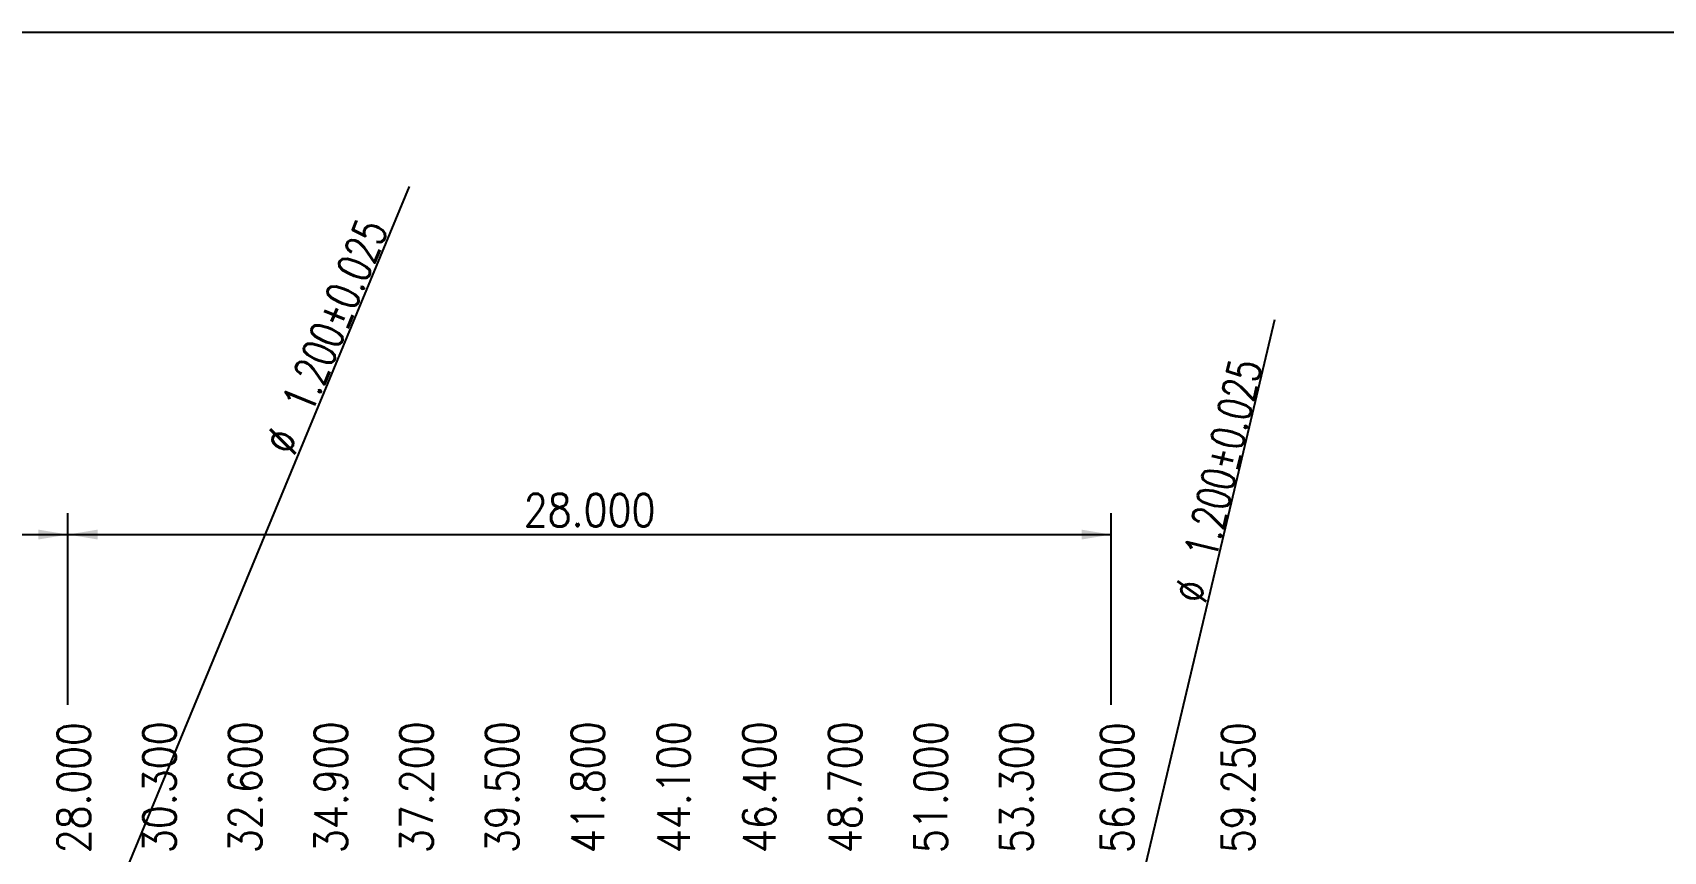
# Model space of a CAD drawing. Extents: x -105 to 405, y -68 to 126.
# Drawn here: x 264.11 to 307.87, y 104.35 to 126.32 of the extents above; entities that cross this region are included whole.
import ezdxf

# ---------------------------------------------------------------- set-up
doc = ezdxf.new("R2010")
doc.units = 0
doc.layers.add('2D', color=4, linetype='CONTINUOUS')
doc.layers.add('TEMPLATE', color=6, linetype='CONTINUOUS')
doc.styles.get("Standard").update_dxf_attribs({"font": 'ROMANS', "bigfont": 'EXTFONT2'})

msp = doc.modelspace()

# ---------------------------------------------------------------- linework, layer by layer
at = {"layer": '2D', "color": 7, "linetype": 'CONTINUOUS'}
for p, q in [((265.2842, 100.6292), (274.221, 122.1936)), ((293.1927, 100.6588), (297.4448, 118.6262)), ((265.0545, 108.2883), (265.0545, 113.4245)), ((293.0545, 108.2883), (293.0545, 113.4245)), ((237.0545, 112.853), (265.0545, 112.853)), ((265.0545, 112.853), (293.0545, 112.853))]:
    msp.add_line(p, q, dxfattribs=at)
at = {"layer": '2D', "color": 7}
for points in [[(264.2607, 112.7207), (264.2607, 112.9853), (265.0545, 112.853)], [(265.8482, 112.9853), (265.8482, 112.7207), (265.0545, 112.853)], [(292.2607, 112.7207), (292.2607, 112.9853), (293.0545, 112.853)]]:
    msp.add_solid(points, dxfattribs=at)
at = {"layer": 'TEMPLATE'}
msp.add_lwpolyline([(172.0884, -6.222), (358.7198, -6.222), (358.7198, 126.3204), (172.0884, 126.3204)], close=True, dxfattribs=at)

# ---------------------------------------------------------------- texts
at = {"layer": '2D', "color": 7, "char_height": 0.875}
for s, insert, attachment_point, rotation in [('\\W0.714286;∅\\M+181401.200\\M+1817D0.025', (272.3929, 118.0012), 8, 67.5), ('\\W0.714286;∅\\M+181401.200\\M+1817D0.025', (296.3451, 114.1983), 8, 76.7), ('\\W0.851852;28.000', (265.2107, 104.3053), 4, 90), ('\\W0.857143;30.300', (267.5107, 104.3053), 4, 90), ('\\W0.857143;32.600', (269.8107, 104.3053), 4, 90), ('\\W0.857143;34.900', (272.1107, 104.3053), 4, 90), ('\\W0.857143;37.200', (274.4107, 104.3053), 4, 90), ('\\W0.857143;39.500', (276.7107, 104.3053), 4, 90), ('\\W0.857143;41.800', (279.0107, 104.3053), 4, 90), ('\\W0.857143;44.100', (281.3107, 104.3053), 4, 90), ('\\W0.857143;46.400', (283.6107, 104.3053), 4, 90), ('\\W0.857143;48.700', (285.9107, 104.3053), 4, 90), ('\\W0.857143;51.000', (288.2107, 104.3053), 4, 90), ('\\W0.857143;53.300', (290.5107, 104.3053), 4, 90), ('\\W0.851852;56.000', (293.2107, 104.3053), 4, 90), ('\\W0.851852;59.250', (296.4607, 104.3053), 4, 90)]:
    msp.add_mtext(s, dxfattribs=dict(at, insert=insert, attachment_point=attachment_point, rotation=rotation))
at = {"layer": '2D', "color": 7, "insert": (279.0545, 113.0718), "char_height": 0.875, "attachment_point": 8}
msp.add_mtext('\\W0.857143;28.000', dxfattribs=at)

doc.saveas('drawing.dxf')
